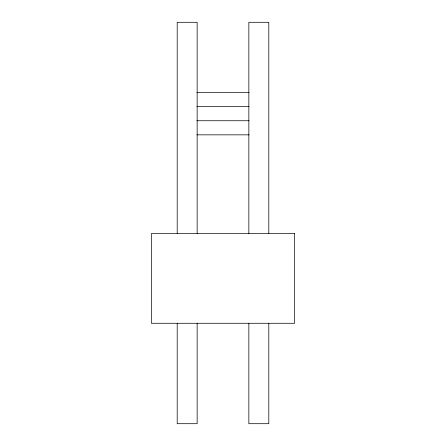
<?xml version="1.0" encoding="UTF-8"?>
<svg xmlns="http://www.w3.org/2000/svg" width="446" height="446" viewBox="0 0 446 446"><rect width="100%" height="100%" fill="white"/><g stroke="black" fill="none" stroke-linecap="round" stroke-linejoin="round"><path stroke-width="0.67" d="M196.915 92.539L249.085 92.539M196.915 106.644L249.085 106.644M196.915 120.743L249.085 120.743M196.915 134.848L249.085 134.848M268.799 233.576L268.799 22.3L248.851 22.3L248.851 233.576M268.799 323.278L268.799 423.7L248.851 423.7L248.851 323.278M197.149 233.576L197.149 22.3L177.201 22.3L177.201 233.576M197.149 323.278L197.149 423.7L177.201 423.7L177.201 323.278M294.65 233.576L151.35 233.576L151.35 323.278L294.65 323.278L294.65 233.576"/></g></svg>
